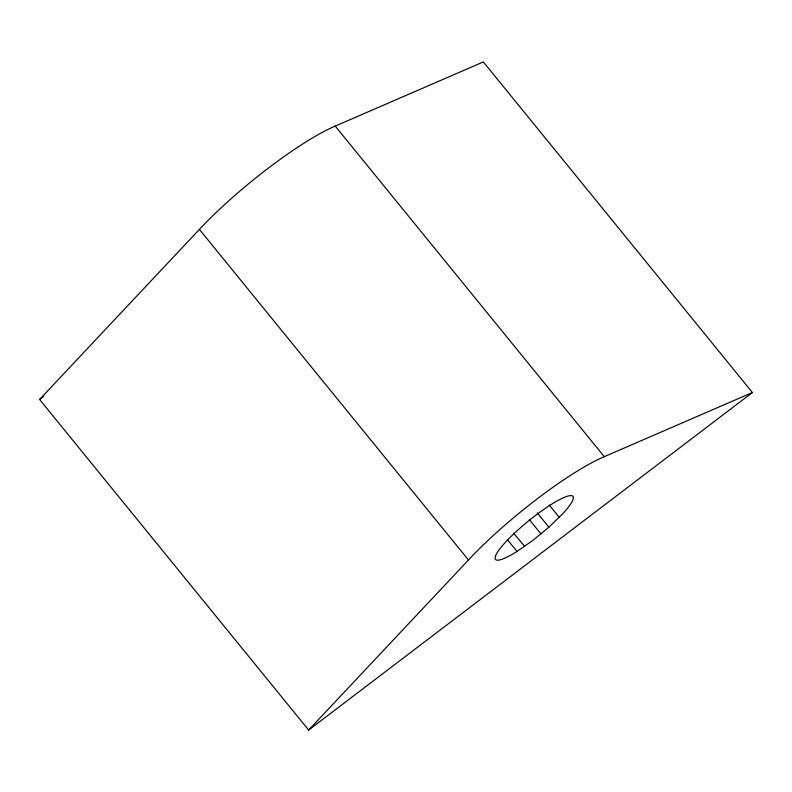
<?xml version="1.0" encoding="UTF-8"?>
<svg xmlns="http://www.w3.org/2000/svg" width="792" height="792" viewBox="0 0 792 792"><rect width="100%" height="100%" fill="white"/><g stroke="black" fill="none" stroke-linecap="round" stroke-linejoin="round"><path stroke-width="1.19" d="M39.6 399.485L199.406 229.403A116.652 20.978 -39.1 0 1 335.234 126.086L483.348 61.924L752.4 392.515L308.652 730.076L39.6 399.485L43.54 396.495M308.652 730.076L468.458 559.993A116.652 20.978 -39.1 0 1 604.286 456.677L752.4 392.515M548.876 527.215L562.389 514.137A49.995 8.989 -39.1 0 0 573.022 499.574L573.309 496.95A49.995 8.989 -39.1 0 0 535.59 515.364A49.995 8.989 -39.1 0 0 495.406 556.212L495.119 558.825A49.995 8.989 -39.1 0 0 517.018 551.45L532.828 540.421L548.876 527.215L537.233 512.85M513.503 533.145L524.72 546.341M507.652 539.966L517.018 551.45M335.234 126.086L604.286 456.677M549.163 504.91L559.251 517.324M529.383 519.671L541.005 533.947M199.406 229.403L468.458 559.993"/></g></svg>
